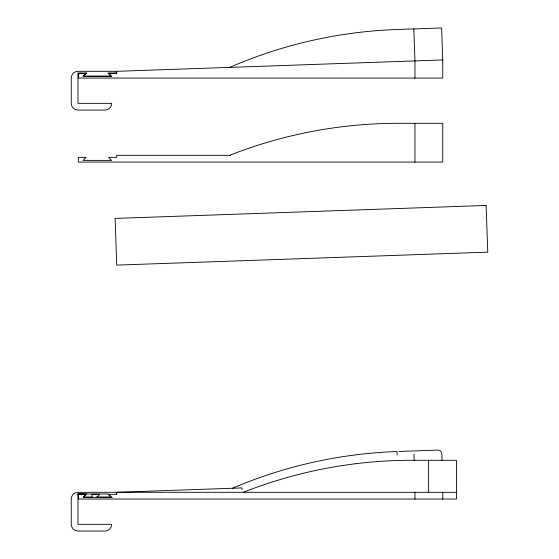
<?xml version="1.0" encoding="UTF-8"?>
<svg xmlns="http://www.w3.org/2000/svg" width="559" height="559" viewBox="0 0 559 559"><rect width="100%" height="100%" fill="white"/><g stroke="black" fill="none" stroke-linecap="round" stroke-linejoin="round"><path stroke-width="0.84" d="M111.625 525.187C111.248 528.451 108.229 531.099 104.945 531.05L77.987 531.05C74.382 531.127 71.175 527.913 71.245 524.314L71.245 499.04C71.175 495.435 74.382 492.22 77.987 492.297L116.398 492.297L116.398 493.981M96.721 497.356L99.754 494.324L91.997 494.324L91.997 497.468M232.467 488.259C284.412 465.982 340.515 453.545 396.995 451.525L397.114 454.893M77.331 494.03L77.987 493.988L77.987 524.314L111.681 524.314M442.749 59.939L116.74 71.328L116.74 73.348L108.649 73.348L111.681 76.38L83.039 76.38L86.072 73.348L78.323 73.348L78.323 78.064L442.749 78.064L442.749 59.939L441.617 27.95L396.995 29.508A459.379 459.379 0 0 0 229.735 67.38M111.681 497.356L108.649 494.324L116.74 494.324L116.74 492.297L242.026 487.923L242.089 489.607M230.664 155.332L116.74 155.332L116.74 157.358L108.649 157.358L111.681 160.391L83.039 160.391L86.072 157.358L78.323 157.358L78.323 162.075L442.749 162.075L442.749 123.322L398.106 123.322A459.379 459.379 0 0 0 229.623 155.332M116.74 492.297L456.43 492.297M92.256 497.056L83.71 497.056L86.743 494.016L78.043 493.981L107.978 493.981L111.045 497.056L96.525 497.056M112.338 497.356L83.039 497.356L86.072 494.324L78.323 494.324L78.323 499.04L456.43 499.04L456.43 460.288L411.78 460.288A459.379 459.379 0 0 0 243.298 492.297M441.973 460.232C441.568 456.996 443.28 450.379 438.249 450.086L400.363 451.406A3.368 3.368 0 0 0 399.084 451.707M413.835 28.921L414.953 60.91L414.953 78.064M413.953 454.306L414.163 460.378M442.749 492.297L442.749 499.04M428.627 460.288L428.627 492.297M414.953 123.322L414.953 162.075M414.953 492.297L414.953 499.04M86.743 73.047L83.71 76.08L111.045 76.08L107.978 73.012L116.398 73.012L116.398 71.328L77.987 71.328A6.736 6.736 0 0 0 71.245 78.064L71.245 103.338A6.736 6.736 0 0 0 77.987 110.074L104.945 110.074A6.736 6.736 0 0 0 111.681 103.338L77.987 103.338L77.987 73.012L86.743 73.047M486.12 205.453L115.105 218.415L116.74 265.106L487.755 252.151L486.12 205.453"/></g></svg>
